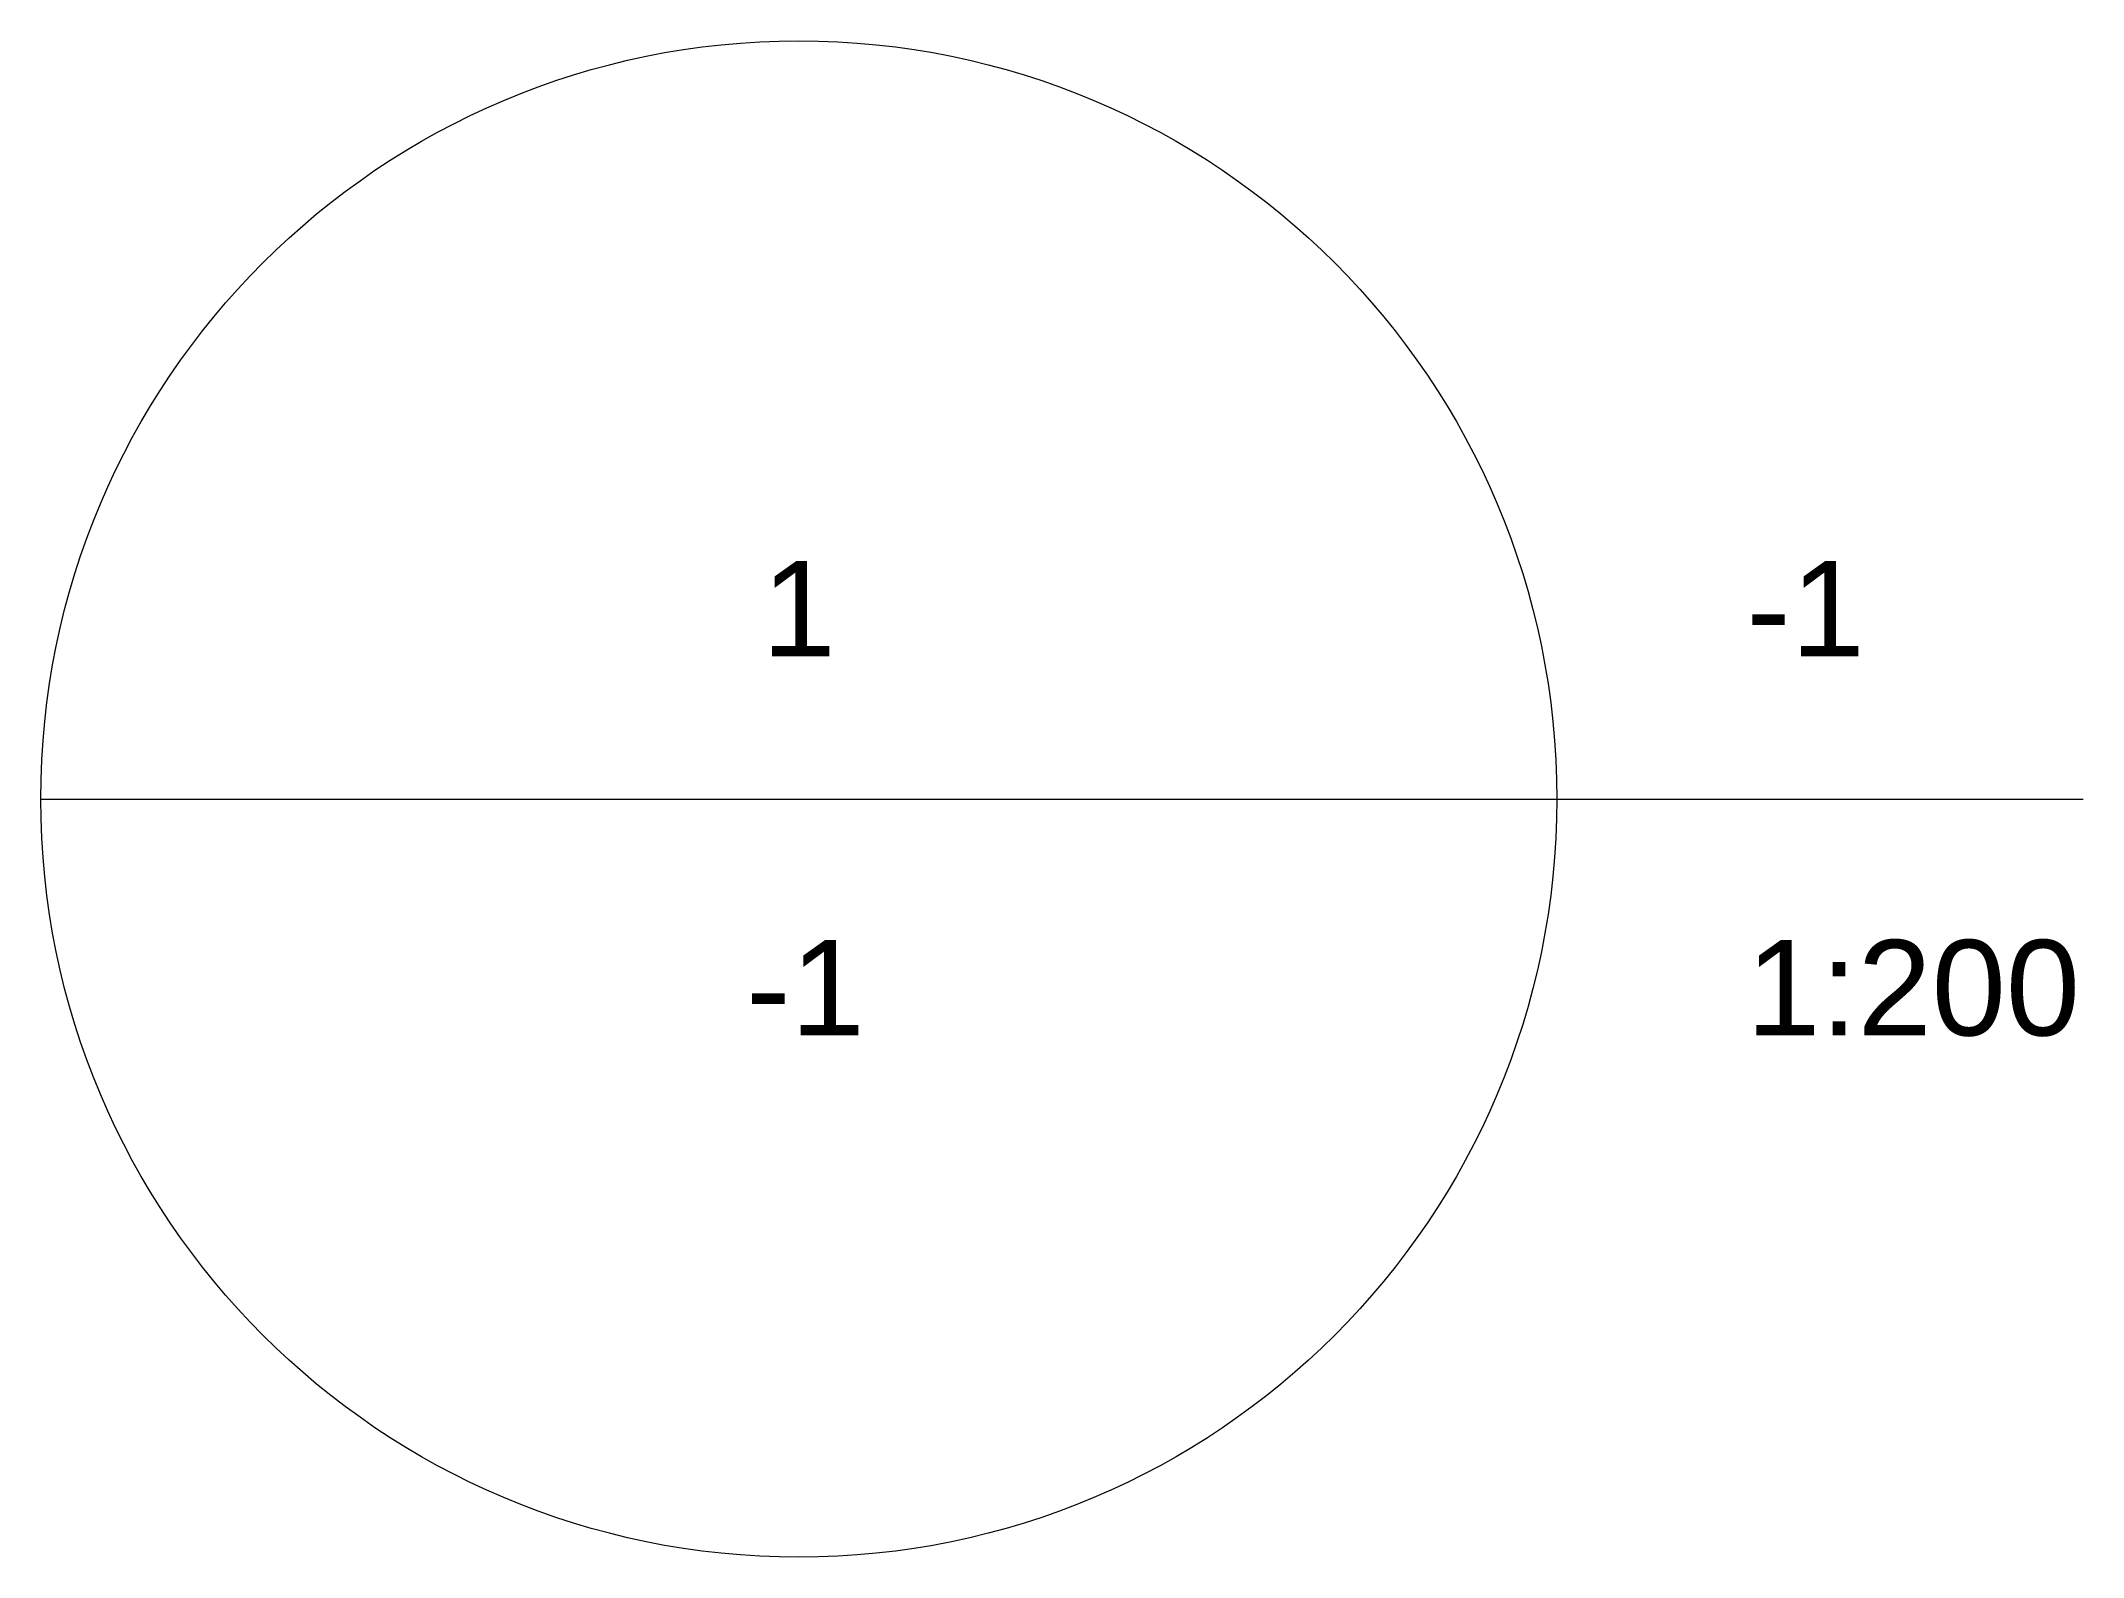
# Paper-space layout '-1 [Sheet]' of a CAD drawing. Header units: metres. Extents: x 0.4045 to 0.4473, y 0.0647 to 0.0965.
import ezdxf

# ---------------------------------------------------------------- set-up
doc = ezdxf.new("R2010")
doc.units = ezdxf.units.M
doc.header["$MEASUREMENT"] = 0
doc.layers.add('01_I_Ascensor_l', color=7, linetype='Continuous', lineweight=0)
doc.styles.add('Style-Arial', font='arial.ttf')

# ---------------------------------------------------------------- blocks, each defined once
blk = doc.blocks.new('DrawingTitleBubble_2')
at = {"layer": '01_I_Ascensor_l'}
blk.add_line((-0.008006, 0), (0.007869, 0), dxfattribs=at)
blk.add_circle((-0.000069, 0), 0.007938, dxfattribs=at)
at = {"layer": '01_I_Ascensor_l', "char_height": 0.001524, "style": 'Style-Arial'}
for s, insert, attachment_point in [('\\H0.656168x;1', (-0.000069, 0.001492), 8), ('\\H0.656168x;-1', (0, -0.001476), 2)]:
    blk.add_mtext(s, dxfattribs=dict(at, insert=insert, attachment_point=attachment_point))
blk = doc.blocks.new('TitleText_2')
at = {"layer": '01_I_Ascensor_l', "char_height": 0.001524, "style": 'Style-Arial'}
for s, insert, attachment_point in [('\\H0.656168x;-1', (0, 0.001492), 7), ('\\H0.656168x;1:200', (0, -0.001476), 1)]:
    blk.add_mtext(s, dxfattribs=dict(at, insert=insert, attachment_point=attachment_point))
blk = doc.blocks.new('*U25')
at = {"layer": '01_I_Ascensor_l'}
blk.add_line((0, 0), (0.026762, 0), dxfattribs=at)
at = {"layer": '01_I_Ascensor_l', "xscale": 2, "yscale": 2, "zscale": 2}
for name, p in [('DrawingTitleBubble_2', (0, 0)), ('TitleText_2', (0.019706, 0))]:
    blk.add_blockref(name, p, dxfattribs=at)

psp = doc.layouts.new('-1 [Sheet]')

# ---------------------------------------------------------------- block references
at = {"layer": '01_I_Ascensor_l'}
psp.add_blockref('*U25', (0.4205, 0.080618), dxfattribs=at)

doc.saveas('drawing.dxf')
